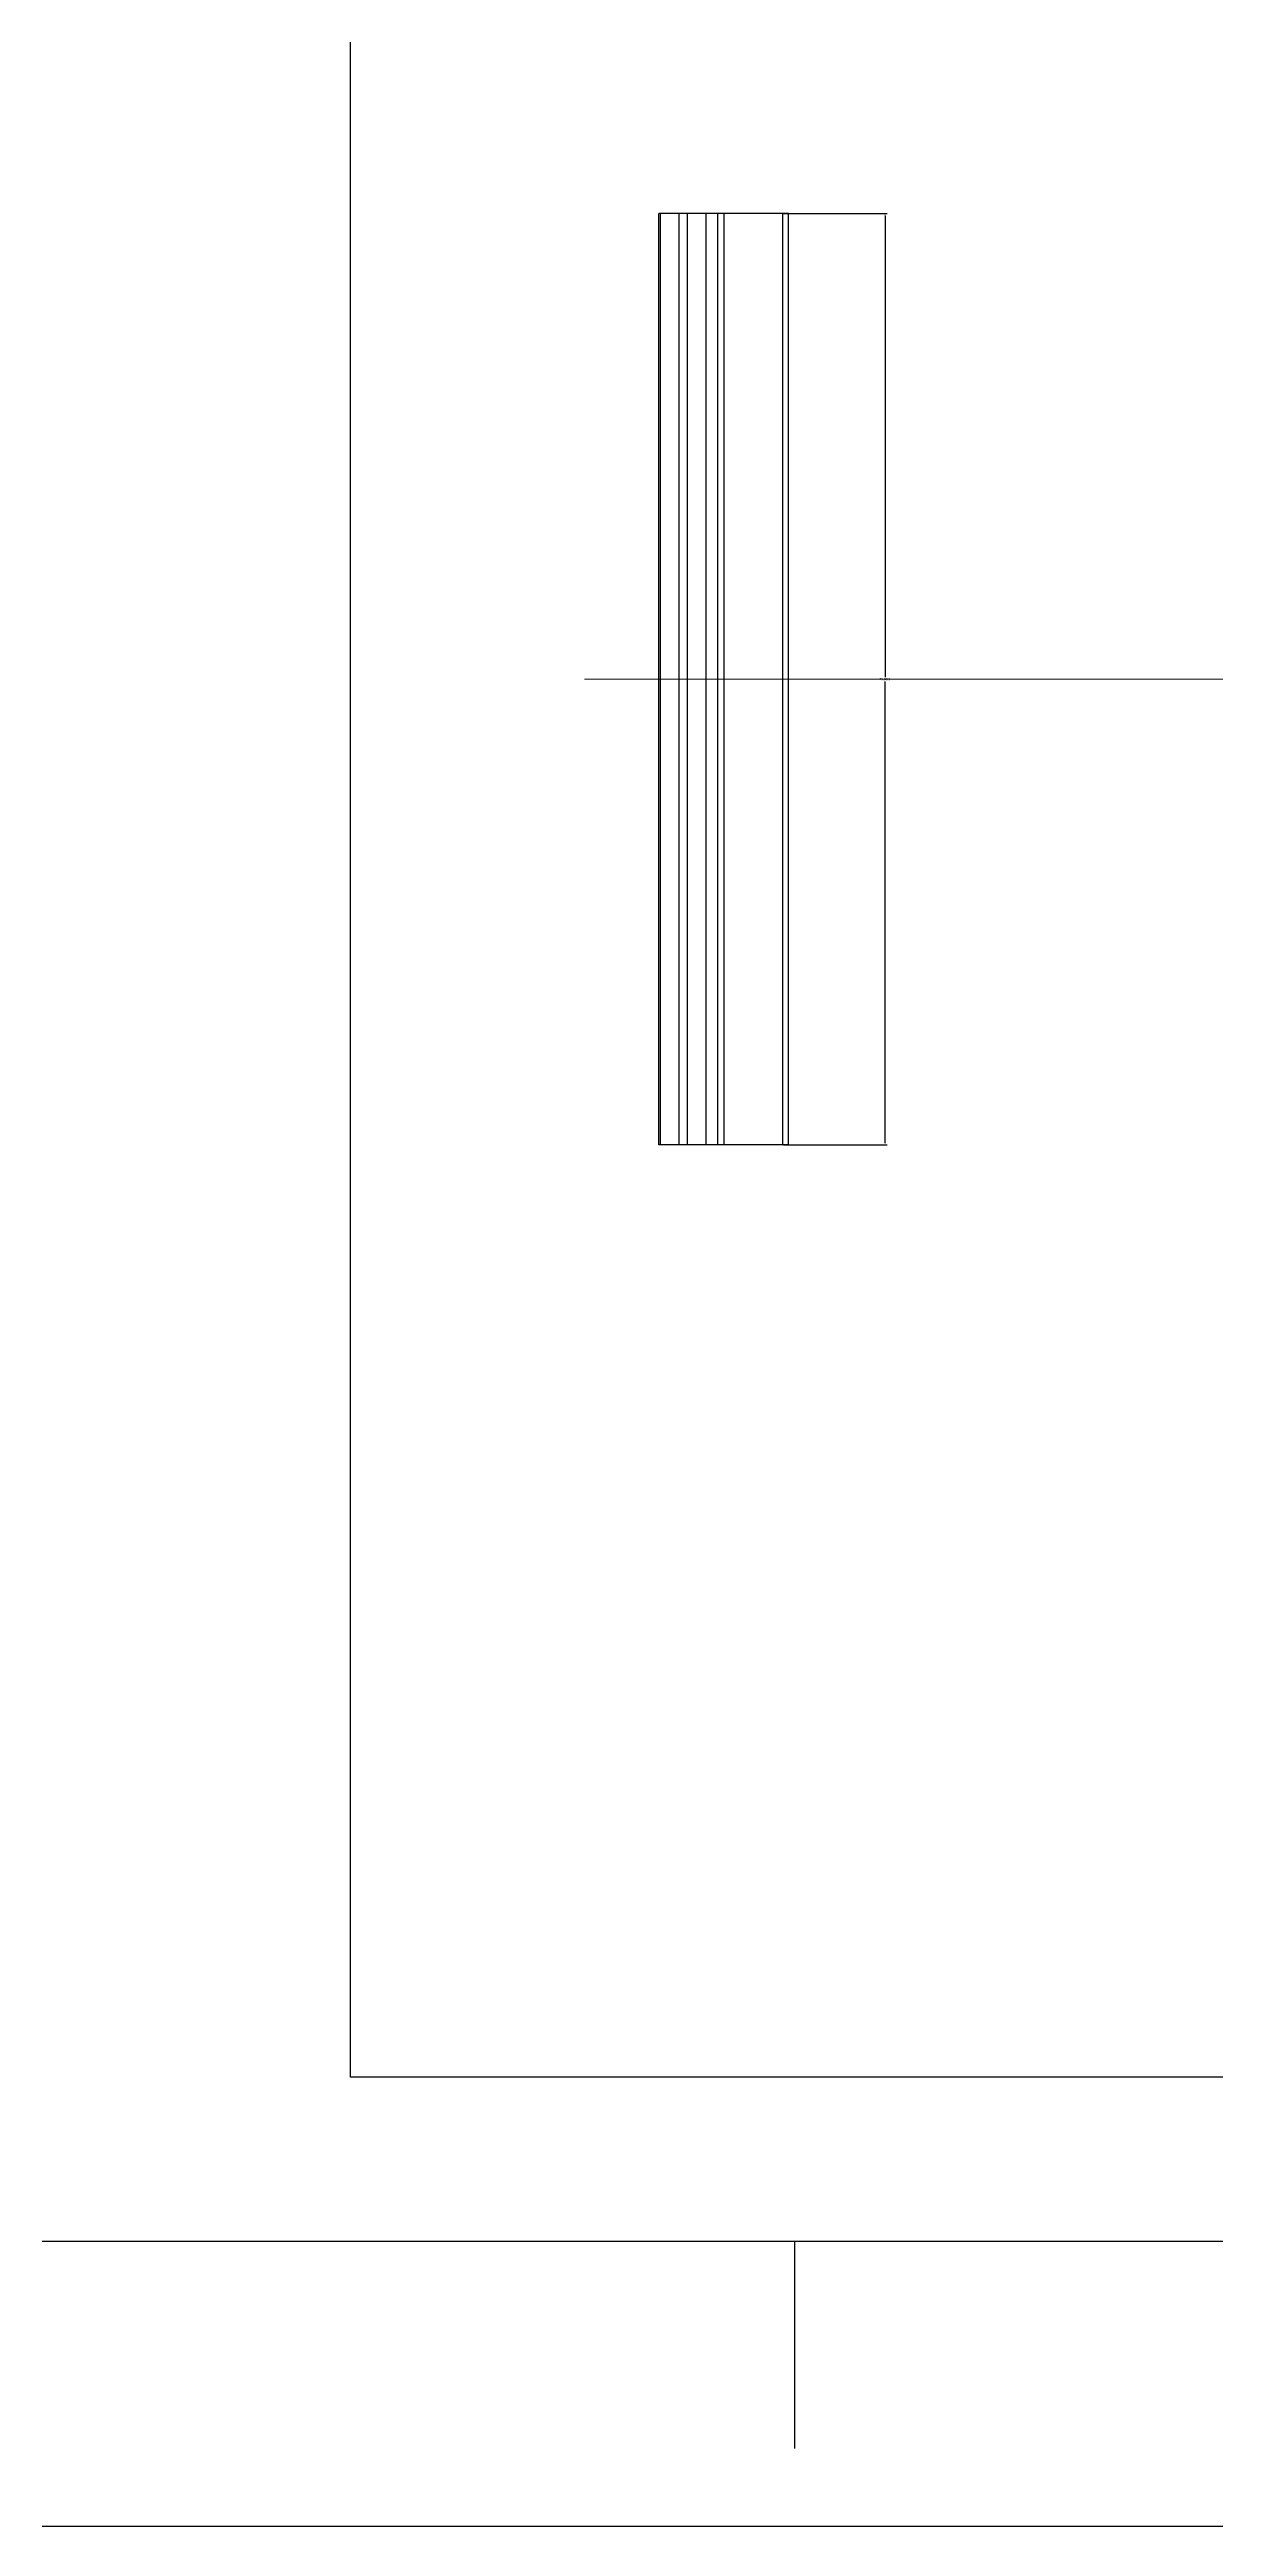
# Model space of a CAD drawing. Header units: millimetres. Extents: x 3299 to 14264, y 1863 to 5555.
# Drawn here: x 5509.2 to 5608.1, y 1863.5 to 2073.6 of the extents above; entities that cross this region are included whole.
import ezdxf

# ---------------------------------------------------------------- set-up
doc = ezdxf.new("R2010")
doc.units = ezdxf.units.MM
doc.styles.add('Roamns', font='romans.shx')
doc.styles.get("Standard").update_dxf_attribs({"font": 'arial.ttf'})
doc.dimstyles.get("Standard").update_dxf_attribs({"dimtxt": 0.18, "dimasz": 0.18, "dimexe": 0.18, "dimexo": 0.0625, "dimgap": 0.09, "dimtad": 0, "dimtih": 1, "dimtoh": 1, "dimdec": 4, "dimzin": 0, "dimdsep": 46, "dimtxsty": 'Standard', "dimcen": 0.09, "dimadec": 0, "dimazin": 0, "dimtfac": 1, "dimtdec": 4, "dimtofl": 0, "dimtmove": 0, "dimatfit": 3, "dimfxl": 1, "dimtolj": 1, "dimtzin": 0, "dimarcsym": 0})

# ---------------------------------------------------------------- blocks, each defined once
blk = doc.blocks.new('standard template')
for p, q in [((456.3, 5254.1), (37408.8, 5254.1)), ((6245.9, 4851.4), (6245.9, 5254.1))]:
    blk.add_line(p, q)
blk.add_lwpolyline([(37962.6, 4700.3), (-97.5, 4700.3), (-97.5, 30879.2), (37962.6, 30879.2)], close=True)
at = {"style": 'Roamns'}
for tag, p in [('PAGE_NAME', (27466, 7593.7)), ('PROJECT_NAME', (27466, 6883.9)), ('DRAWN_NAME', (27466, 6174.1)), ('VERSION', (34241, 6174.1)), ('SELECT_DATA', (27466, 5464.4)), ('PAGE_NUMBER', (34241, 5464.4))]:
    blk.add_attdef(tag, p, '', height=284.5, dxfattribs=at)
blk = doc.blocks.new('*D49')
at = {"color": 0, "lineweight": -2, "transparency": 16777216}
for p, q in [((5571.42, 2059.7), (5580.22, 2059.7)), ((5580.04, 2059.52), (5580.04, 2020.38)), ((5580.04, 1980.88), (5580.04, 2020.01)), ((5571.42, 1980.7), (5580.22, 1980.7))]:
    blk.add_line(p, q, dxfattribs=at)
at = {"color": 0, "transparency": 16777216}
for points in [[(5580.01, 2059.52), (5580.07, 2059.52), (5580.04, 2059.7)], [(5580.01, 1980.88), (5580.07, 1980.88), (5580.04, 1980.7)]]:
    blk.add_solid(points, dxfattribs=at)
at = {"layer": 'Defpoints', "color": 0, "transparency": 16777216}
for p in [(5571.36, 2059.7), (5571.36, 1980.7), (5580.04, 1980.7)]:
    blk.add_point(p, dxfattribs=at)
at = {"color": 0, "lineweight": 5, "transparency": 16777216, "insert": (5580.04, 2020.2), "char_height": 0.18, "attachment_point": 5}
blk.add_mtext('\\A1;79.0000', dxfattribs=at)

msp = doc.modelspace()

# ---------------------------------------------------------------- linework, layer by layer
at = {"color": 7, "linetype": 'Continuous'}
for p, q in [((5560.85729, 1980.69521), (5560.85729, 2059.69521)), ((5571.85729, 2059.69521), (5560.85729, 2059.69521)), ((5561.00374, 1980.69521), (5561.00374, 2059.69521)), ((5562.5644, 1980.69521), (5562.5644, 2059.69521)), ((5563.2715, 1980.69521), (5563.2715, 2059.69521)), ((5564.85729, 1980.69521), (5564.85729, 2059.69521)), ((5565.85729, 1980.69521), (5565.85729, 2059.69521)), ((5566.35729, 2059.69521), (5566.35729, 1980.69521)), ((5571.35729, 1980.69521), (5571.35729, 2059.69521)), ((5571.85729, 1980.69521), (5571.85729, 2059.69521)), ((5571.85729, 1980.69521), (5560.85729, 1980.69521))]:
    msp.add_line(p, q, dxfattribs=at)
at = {"color": 1, "lineweight": 5}
msp.add_line((5554.5392, 2020.19521), (5720.35783, 2020.19521), dxfattribs=at)
msp.add_lwpolyline([(5534.69244, 2118.12111), (5839.40832, 2118.12111), (5839.40832, 1901.58827), (5534.69244, 1901.58827)], close=True)

# ---------------------------------------------------------------- block references
at = {"transparency": 33554595, "xscale": 0.04369384563332881, "yscale": 0.04369384563332881, "zscale": 0.04369384563332881}
msp.add_blockref('standard template', (5299.49364, 1658.10918), dxfattribs=at)

# ---------------------------------------------------------------- dimensions: what is measured, and where the dimension line sits
at = {"lineweight": 5}
dim = msp.add_linear_dim(base=(5580.03712, 1980.69521), p1=(5571.35729, 2059.69521), p2=(5571.35729, 1980.69521), angle=90, dimstyle='Standard', dxfattribs=at)
dim.commit()
dim.dimension.update_dxf_attribs({"geometry": '*D49', "text_midpoint": (5580.03712, 2020.19521), "dimtype": 160})

doc.saveas('drawing.dxf')
